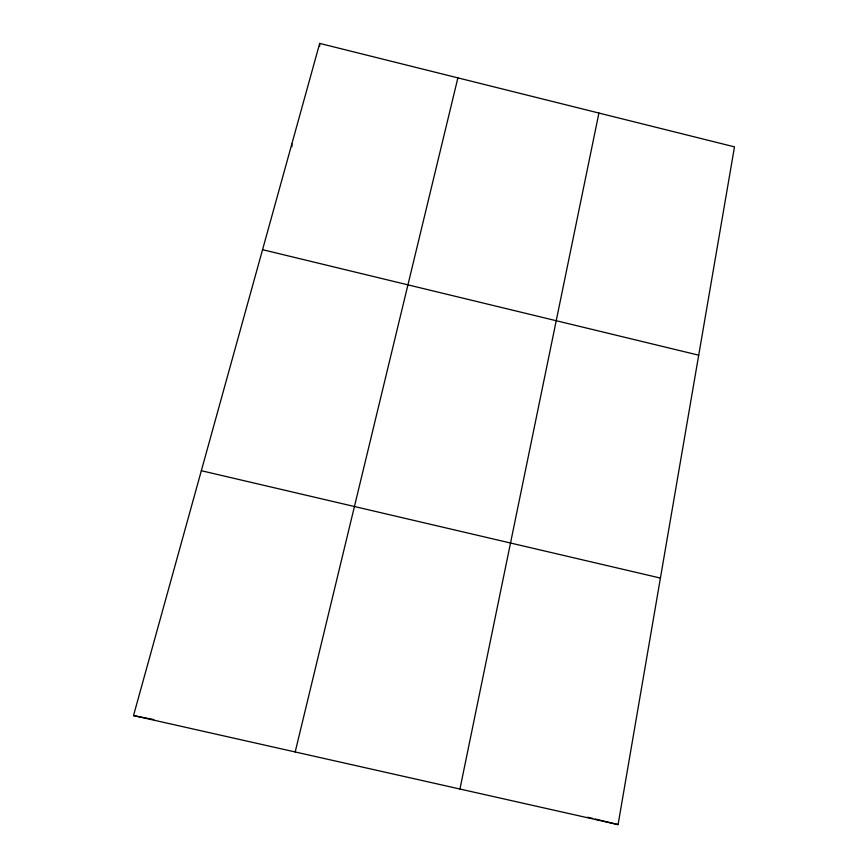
<?xml version="1.0" encoding="UTF-8"?>
<svg xmlns="http://www.w3.org/2000/svg" width="868" height="868" viewBox="0 0 868 868"><rect width="100%" height="100%" fill="white"/><g stroke="black" fill="none" stroke-linecap="round" stroke-linejoin="round"><path stroke-width="1.3" d="M319.695 46.08L319.695 43.4L734.491 146.866L618.07 824.6L133.509 715.59L319.695 43.4M459.942 789.023L598.92 113.046M295.196 751.959L457.892 77.87M133.509 715.59L153.734 719.55M201.333 470.716L660.418 578.066M262.559 249.68L698.707 355.186M587.723 817.233L592.735 818.448M595.242 819.056L618.07 824.6M291.822 144.023L291.952 146.703"/></g></svg>
